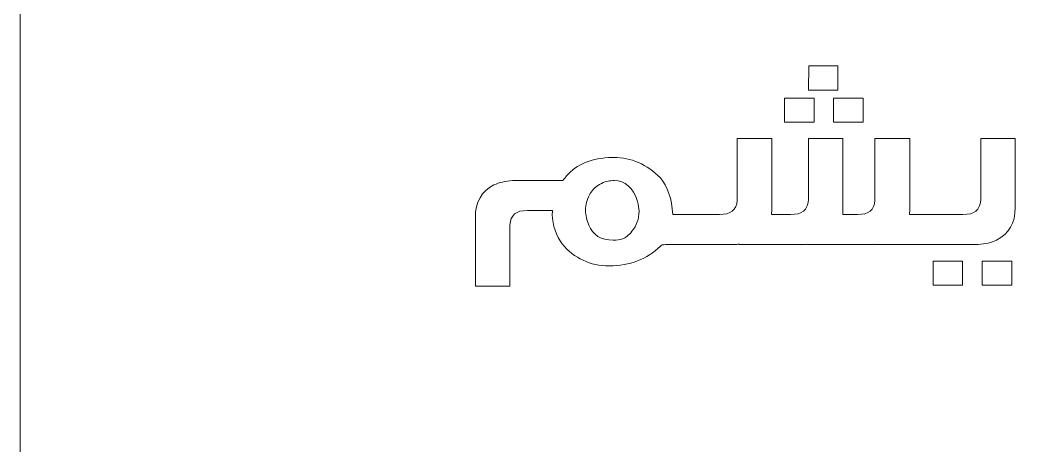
# Model space of a CAD drawing. Header units: millimetres. Extents: x -171.2 to -131.4, y -142.8 to -103.
# Drawn here: x -171.24 to -153.01, y -131.78 to -124.14 of the extents above; entities that cross this region are included whole.
import ezdxf

# ---------------------------------------------------------------- set-up
doc = ezdxf.new("R2010")
doc.units = ezdxf.units.MM
doc.header["$MEASUREMENT"] = 0
doc.layers.add('Layer 1', color=7, linetype='Continuous')

msp = doc.modelspace()

# ---------------------------------------------------------------- linework, layer by layer
at = {"layer": 'Layer 1', "color": 250, "lineweight": 9}
msp.add_open_spline([(-168.2402, -102.9757), (-168.2402, -102.9757), (-134.4402, -102.9757), (-134.4402, -102.9757), (-132.7902, -102.9757), (-131.4402, -104.3256), (-131.4402, -105.9756), (-131.4402, -105.9756), (-131.4402, -139.7758), (-131.4402, -139.7758), (-131.4402, -141.4258), (-132.7902, -142.7757), (-134.4402, -142.7757), (-134.4402, -142.7757), (-168.2402, -142.7757), (-168.2402, -142.7757), (-169.8902, -142.7757), (-171.2402, -141.4258), (-171.2402, -139.7758), (-171.2402, -139.7758), (-171.2402, -105.9756), (-171.2402, -105.9756), (-171.2402, -104.3256), (-169.8902, -102.9757), (-168.2402, -102.9757)], degree=3, knots=[0, 0, 0, 0, 0.125, 0.125, 0.125, 0.25, 0.25, 0.25, 0.375, 0.375, 0.375, 0.5, 0.5, 0.5, 0.625, 0.625, 0.625, 0.75, 0.75, 0.75, 0.875, 0.875, 0.875, 1, 1, 1, 1], dxfattribs=at)
at = {"layer": 'Layer 1', "lineweight": 9}
for points, knots in [([(-157.0943, -125.3967), (-157.0943, -125.3967), (-156.5639, -125.3967), (-156.5639, -125.3967), (-156.5639, -125.3967), (-156.5639, -124.9617), (-156.5639, -124.9617), (-156.5639, -124.9617), (-157.089, -124.9617), (-157.089, -124.9617), (-157.089, -124.9617), (-157.0943, -125.3967), (-157.0943, -125.3967)], [0, 0, 0, 0, 0.25, 0.25, 0.25, 0.5, 0.5, 0.5, 0.75, 0.75, 0.75, 1, 1, 1, 1]), ([(-157.5239, -125.9749), (-157.5239, -125.9749), (-156.9935, -125.9749), (-156.9935, -125.9749), (-156.9935, -125.9749), (-156.9935, -125.5399), (-156.9935, -125.5399), (-156.9935, -125.5399), (-157.5239, -125.5399), (-157.5239, -125.5399), (-157.5239, -125.5399), (-157.5239, -125.9749), (-157.5239, -125.9749)], [0, 0, 0, 0, 0.25, 0.25, 0.25, 0.5, 0.5, 0.5, 0.75, 0.75, 0.75, 1, 1, 1, 1]), ([(-156.6435, -125.9749), (-156.6435, -125.9749), (-156.1131, -125.9749), (-156.1131, -125.9749), (-156.1131, -125.9749), (-156.1131, -125.5399), (-156.1131, -125.5399), (-156.1131, -125.5399), (-156.6435, -125.5399), (-156.6435, -125.5399), (-156.6435, -125.5399), (-156.6435, -125.9749), (-156.6435, -125.9749)], [0, 0, 0, 0, 0.25, 0.25, 0.25, 0.5, 0.5, 0.5, 0.75, 0.75, 0.75, 1, 1, 1, 1]), ([(-154.0019, -127.0782), (-154.0019, -127.0782), (-154.0019, -127.3751), (-154.0019, -127.3751), (-154.0125, -127.5502), (-154.1187, -127.6352), (-154.3203, -127.6298), (-154.3203, -127.6298), (-154.7605, -127.6298), (-154.7605, -127.6298), (-154.7605, -127.6298), (-154.9939, -127.6298), (-154.9939, -127.6298), (-154.9939, -127.6298), (-155.2803, -127.6298), (-155.2803, -127.6298), (-155.2749, -127.5927), (-155.2749, -127.5502), (-155.2749, -127.5078), (-155.2749, -127.5078), (-155.2749, -127.5078), (-155.2749, -127.5078), (-155.2749, -127.5078), (-155.2749, -126.2666), (-155.2749, -126.2666), (-155.2749, -126.2666), (-155.9009, -126.2666), (-155.9009, -126.2666), (-155.9009, -126.2666), (-155.9009, -127.3751), (-155.9009, -127.3751), (-155.9115, -127.5502), (-156.0123, -127.6352), (-156.2138, -127.6298), (-156.2138, -127.6298), (-156.4791, -127.6298), (-156.4791, -127.6298), (-156.4738, -127.5927), (-156.4738, -127.5502), (-156.4738, -127.5078), (-156.4738, -127.5078), (-156.4738, -126.2666), (-156.4738, -126.2666), (-156.4738, -126.2666), (-157.0943, -126.2666), (-157.0943, -126.2666), (-157.0943, -126.2666), (-157.0943, -127.3751), (-157.0943, -127.3751), (-157.1049, -127.5502), (-157.2111, -127.6352), (-157.4127, -127.6298), (-157.4127, -127.6298), (-157.7574, -127.6298), (-157.7574, -127.6298), (-157.752, -127.5927), (-157.752, -127.5502), (-157.752, -127.5078), (-157.752, -127.5078), (-157.752, -126.2666), (-157.752, -126.2666), (-157.752, -126.2666), (-158.3727, -126.2666), (-158.3727, -126.2666), (-158.3727, -126.2666), (-158.3727, -127.3751), (-158.3727, -127.3751), (-158.3833, -127.5502), (-158.4894, -127.6352), (-158.691, -127.6298), (-158.691, -127.6298), (-159.11, -127.6298), (-159.11, -127.6298), (-159.11, -127.6298), (-159.3593, -127.6298), (-159.3593, -127.6298), (-159.3593, -127.6298), (-159.529, -127.6298), (-159.529, -127.6298), (-159.5449, -127.3487), (-159.6192, -127.1259), (-159.7518, -126.9721), (-159.9958, -126.7281), (-160.277, -126.6061), (-160.5845, -126.6061), (-160.5845, -126.6061), (-160.6164, -126.6061), (-160.6164, -126.6061), (-160.9877, -126.6166), (-161.2583, -126.7281), (-161.4333, -126.9349), (-161.4545, -126.9615), (-161.481, -126.988), (-161.5022, -127.0199), (-161.5022, -127.0199), (-162.404, -127.0199), (-162.404, -127.0199), (-162.5312, -127.0304), (-162.6426, -127.0569), (-162.7381, -127.0993), (-162.961, -127.2108), (-163.0722, -127.4071), (-163.0722, -127.6829), (-163.0722, -127.6829), (-163.0722, -128.9187), (-163.0722, -128.9187), (-163.0722, -128.9187), (-162.4517, -128.9187), (-162.4517, -128.9187), (-162.4517, -128.9187), (-162.4517, -127.8207), (-162.4517, -127.8207), (-162.4411, -127.6404), (-162.3403, -127.5555), (-162.1387, -127.5608), (-162.1387, -127.5608), (-161.6879, -127.5608), (-161.6879, -127.5608), (-161.6879, -127.5873), (-161.6932, -127.6086), (-161.6932, -127.6298), (-161.6825, -127.8314), (-161.6242, -128.0117), (-161.5128, -128.1602), (-161.2953, -128.4202), (-161.0142, -128.5528), (-160.6695, -128.5528), (-160.2981, -128.5528), (-159.9905, -128.4361), (-159.7518, -128.1974), (-159.7359, -128.1815), (-159.7041, -128.1708), (-159.6616, -128.1708), (-159.6616, -128.1708), (-159.3593, -128.1708), (-159.3593, -128.1708), (-159.3593, -128.1708), (-159.11, -128.1708), (-159.11, -128.1708), (-159.11, -128.1708), (-158.4204, -128.1708), (-158.4204, -128.1708), (-158.3939, -128.1708), (-158.3673, -128.1656), (-158.3409, -128.1602), (-158.3409, -128.1602), (-158.3409, -128.1708), (-158.3409, -128.1708), (-158.3409, -128.1708), (-157.1422, -128.1708), (-157.1422, -128.1708), (-157.1315, -128.1708), (-157.1209, -128.1708), (-157.1103, -128.1656), (-157.1103, -128.1656), (-157.1103, -128.1708), (-157.1103, -128.1708), (-157.1103, -128.1708), (-155.9486, -128.1708), (-155.9486, -128.1708), (-155.938, -128.1708), (-155.9274, -128.1708), (-155.9168, -128.1656), (-155.9168, -128.1656), (-155.9168, -128.1708), (-155.9168, -128.1708), (-155.9168, -128.1708), (-154.9939, -128.1708), (-154.9939, -128.1708), (-154.9939, -128.1708), (-154.7605, -128.1708), (-154.7605, -128.1708), (-154.7605, -128.1708), (-154.0498, -128.1708), (-154.0498, -128.1708), (-153.917, -128.1602), (-153.8057, -128.1338), (-153.7155, -128.0914), (-153.4928, -127.9799), (-153.3814, -127.7836), (-153.3814, -127.5078), (-153.3814, -127.5078), (-153.3814, -126.2666), (-153.3814, -126.2666), (-153.3814, -126.2666), (-154.0019, -126.2666), (-154.0019, -126.2666), (-154.0019, -126.2666), (-154.0019, -127.0782), (-154.0019, -127.0782)], [0, 0, 0, 0, 0.015873, 0.015873, 0.015873, 0.031746, 0.031746, 0.031746, 0.047619, 0.047619, 0.047619, 0.0634921, 0.0634921, 0.0634921, 0.0793651, 0.0793651, 0.0793651, 0.0952381, 0.0952381, 0.0952381, 0.1111111, 0.1111111, 0.1111111, 0.1269841, 0.1269841, 0.1269841, 0.1428571, 0.1428571, 0.1428571, 0.1587302, 0.1587302, 0.1587302, 0.1746032, 0.1746032, 0.1746032, 0.1904762, 0.1904762, 0.1904762, 0.2063492, 0.2063492, 0.2063492, 0.2222222, 0.2222222, 0.2222222, 0.2380952, 0.2380952, 0.2380952, 0.2539683, 0.2539683, 0.2539683, 0.2698413, 0.2698413, 0.2698413, 0.2857143, 0.2857143, 0.2857143, 0.3015873, 0.3015873, 0.3015873, 0.3174603, 0.3174603, 0.3174603, 0.3333333, 0.3333333, 0.3333333, 0.3492063, 0.3492063, 0.3492063, 0.3650794, 0.3650794, 0.3650794, 0.3809524, 0.3809524, 0.3809524, 0.3968254, 0.3968254, 0.3968254, 0.4126984, 0.4126984, 0.4126984, 0.4285714, 0.4285714, 0.4285714, 0.4444444, 0.4444444, 0.4444444, 0.4603175, 0.4603175, 0.4603175, 0.4761905, 0.4761905, 0.4761905, 0.4920635, 0.4920635, 0.4920635, 0.5079365, 0.5079365, 0.5079365, 0.5238095, 0.5238095, 0.5238095, 0.5396825, 0.5396825, 0.5396825, 0.5555556, 0.5555556, 0.5555556, 0.5714286, 0.5714286, 0.5714286, 0.5873016, 0.5873016, 0.5873016, 0.6031746, 0.6031746, 0.6031746, 0.6190476, 0.6190476, 0.6190476, 0.6349206, 0.6349206, 0.6349206, 0.6507937, 0.6507937, 0.6507937, 0.6666667, 0.6666667, 0.6666667, 0.6825397, 0.6825397, 0.6825397, 0.6984127, 0.6984127, 0.6984127, 0.7142857, 0.7142857, 0.7142857, 0.7301587, 0.7301587, 0.7301587, 0.7460317, 0.7460317, 0.7460317, 0.7619048, 0.7619048, 0.7619048, 0.7777778, 0.7777778, 0.7777778, 0.7936508, 0.7936508, 0.7936508, 0.8095238, 0.8095238, 0.8095238, 0.8253968, 0.8253968, 0.8253968, 0.8412698, 0.8412698, 0.8412698, 0.8571429, 0.8571429, 0.8571429, 0.8730159, 0.8730159, 0.8730159, 0.8888889, 0.8888889, 0.8888889, 0.9047619, 0.9047619, 0.9047619, 0.9206349, 0.9206349, 0.9206349, 0.9365079, 0.9365079, 0.9365079, 0.952381, 0.952381, 0.952381, 0.968254, 0.968254, 0.968254, 0.984127, 0.984127, 0.984127, 1, 1, 1, 1]), ([(-160.6376, -127.0251), (-160.6164, -127.0199), (-160.5952, -127.0199), (-160.5793, -127.0199), (-160.383, -127.0199), (-160.2452, -127.1471), (-160.1602, -127.3965), (-160.1443, -127.46), (-160.1337, -127.5185), (-160.1337, -127.5714), (-160.1337, -127.7094), (-160.1761, -127.826), (-160.2611, -127.9321), (-160.3194, -128.0064), (-160.3777, -128.0541), (-160.4307, -128.0701), (-160.4785, -128.086), (-160.5316, -128.0914), (-160.6005, -128.0914), (-160.818, -128.0914), (-160.9612, -128.0011), (-161.0354, -127.8207), (-161.0726, -127.7305), (-161.0938, -127.6457), (-161.0938, -127.5555), (-161.0938, -127.4548), (-161.0672, -127.3646), (-161.0248, -127.2797), (-160.9877, -127.2055), (-160.9347, -127.1524), (-160.8763, -127.11), (-160.7862, -127.0516), (-160.7066, -127.0251), (-160.6376, -127.0251), (-160.6376, -127.0251), (-160.6376, -127.0251), (-160.6376, -127.0251)], [0, 0, 0, 0, 0.0833333, 0.0833333, 0.0833333, 0.1666667, 0.1666667, 0.1666667, 0.25, 0.25, 0.25, 0.3333333, 0.3333333, 0.3333333, 0.4166667, 0.4166667, 0.4166667, 0.5, 0.5, 0.5, 0.5833333, 0.5833333, 0.5833333, 0.6666667, 0.6666667, 0.6666667, 0.75, 0.75, 0.75, 0.8333333, 0.8333333, 0.8333333, 0.9166667, 0.9166667, 0.9166667, 1, 1, 1, 1]), ([(-154.8559, -128.9028), (-154.8559, -128.9028), (-154.3255, -128.9028), (-154.3255, -128.9028), (-154.3255, -128.9028), (-154.3255, -128.4679), (-154.3255, -128.4679), (-154.3255, -128.4679), (-154.8559, -128.4679), (-154.8559, -128.4679), (-154.8559, -128.4679), (-154.8559, -128.9028), (-154.8559, -128.9028)], [0, 0, 0, 0, 0.25, 0.25, 0.25, 0.5, 0.5, 0.5, 0.75, 0.75, 0.75, 1, 1, 1, 1]), ([(-153.9754, -128.9028), (-153.9754, -128.9028), (-153.445, -128.9028), (-153.445, -128.9028), (-153.445, -128.9028), (-153.445, -128.4679), (-153.445, -128.4679), (-153.445, -128.4679), (-153.9754, -128.4679), (-153.9754, -128.4679), (-153.9754, -128.4679), (-153.9754, -128.9028), (-153.9754, -128.9028)], [0, 0, 0, 0, 0.25, 0.25, 0.25, 0.5, 0.5, 0.5, 0.75, 0.75, 0.75, 1, 1, 1, 1])]:
    msp.add_open_spline(points, degree=3, knots=knots, dxfattribs=at)

doc.saveas('drawing.dxf')
